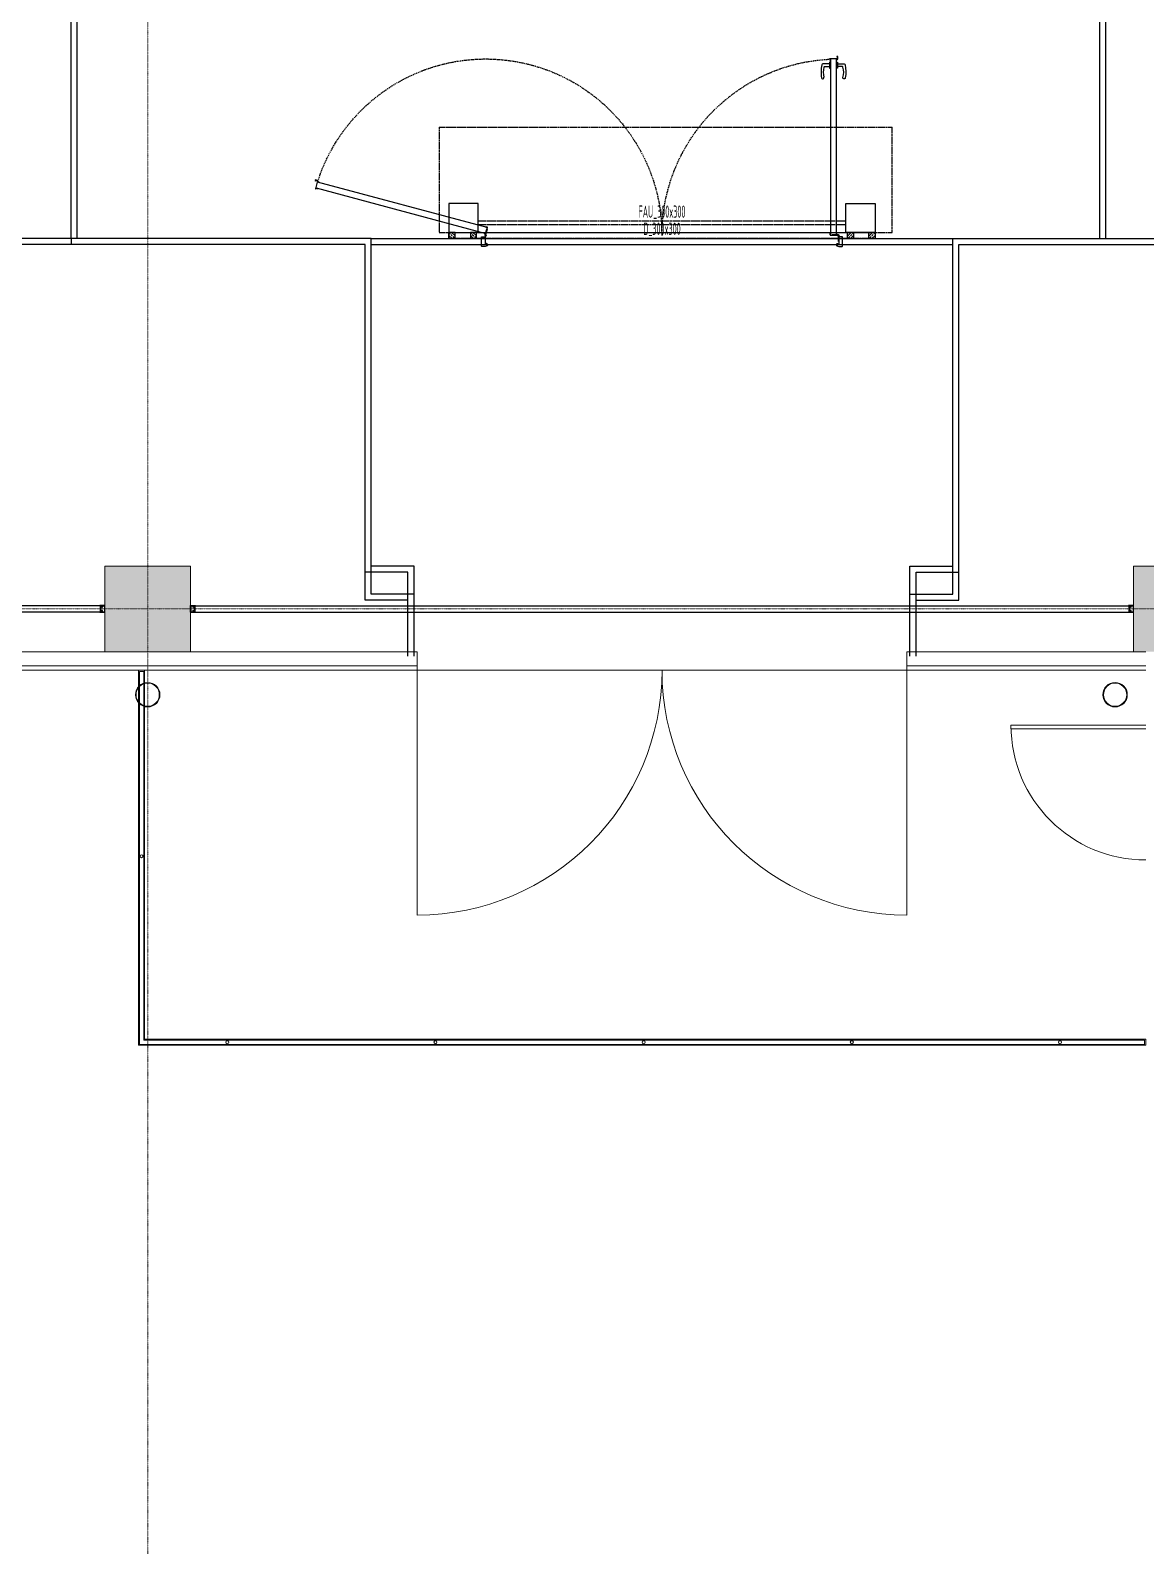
# Model space of a CAD drawing. Extents: x -32000 to 290600, y -29000 to 131250.
# Drawn here: x 167041 to 176150, y -7649 to 4725 of the extents above; entities that cross this region are included whole.
import ezdxf
from ezdxf.enums import TextEntityAlignment as Align

# ---------------------------------------------------------------- set-up
doc = ezdxf.new("R2010")
doc.units = 0
doc.header["$LTSCALE"] = 10
for name, pattern in [('H12PL3$0$JJP_三點線', [0.9, 0.3, -0.15, 0, -0.15, 0, -0.15, 0, -0.15]), ('XFDP30$0$HIDDEN2', [0.1875, 0.125, -0.0625]), ('XFM7P30ICA$0$H12PL3$0$JJP_三點線', [0.9, 0.3, -0.15, 0, -0.15, 0, -0.15, 0, -0.15]), ('XFM7P30ICA$0$XFDP30$0$HIDDEN', [0.3, 0.2, -0.1]), ('XFM7P30ICA$0$XFDP30$0$HIDDEN2', [0.1875, 0.125, -0.0625])]:
    doc.linetypes.add(name, pattern=pattern)
for name, color, linetype in [('H12PL3$0$A-OBJE-MEP', 252, 'Continuous'), ('H12PL3$0$A-RAIL', 252, 'Continuous'), ('H12PL3$0$A-WALL-EX', 252, 'Continuous'), ('H12PL3$0$Door', 252, 'Continuous'), ('H12PL3$0$S-COL', 252, 'Continuous'), ('H12PL3$0$S-GRID', 252, 'Continuous'), ('XFDP30$0$A-Door (50K)', 2, 'Continuous'), ('XFDP30$0$A-Door-Col', 9, 'Continuous'), ('XFDP30$0$A-Partition-Col (50K)', 1, 'Continuous'), ('XFDP30$0$A-W-P1S (50K)', 2, 'Continuous'), ('XFDP30$0$A-W-P2D (50K)', 2, 'Continuous'), ('XFDP30$0$A-W-R1 (Rockwool) (50K)', 2, 'Continuous'), ('XFM7P30ICA$0$H12PL3$0$A-OBJE-MEP', 252, 'Continuous'), ('XFM7P30ICA$0$H12PL3$0$A-RAIL', 252, 'Continuous'), ('XFM7P30ICA$0$H12PL3$0$A-WALL-EX', 252, 'Continuous'), ('XFM7P30ICA$0$H12PL3$0$Door', 252, 'Continuous'), ('XFM7P30ICA$0$H12PL3$0$Hattch', 252, 'Continuous'), ('XFM7P30ICA$0$H12PL3$0$S-COL', 252, 'Continuous'), ('XFM7P30ICA$0$H12PL3$0$S-GRID', 252, 'Continuous'), ('XFM7P30ICA$0$XFDP30$0$A-Door (50K)', 2, 'Continuous'), ('XFM7P30ICA$0$XFDP30$0$A-Partition-Col (200K)', 1, 'Continuous'), ('XFM7P30ICA$0$XFDP30$0$A-Partition-Col (50K)', 1, 'Continuous'), ('XFM7P30ICA$0$XFDP30$0$A-W-P1S (200K)', 15, 'XFM7P30ICA$0$XFDP30$0$HIDDEN2'), ('XFM7P30ICA$0$XFDP30$0$A-W-P1S (50K)', 2, 'Continuous'), ('XFM7P30ICA$0$XFDP30$0$A-W-P2D (50K)', 2, 'Continuous'), ('XFM7P30ICA$0$XFDP30$0$A-W-R1 (Rockwool) (200K)', 2, 'XFM7P30ICA$0$XFDP30$0$HIDDEN2'), ('XFM7P30ICA$0$XFDP30$0$A-W-R1 (Rockwool) (50K)', 2, 'Continuous')]:
    doc.layers.add(name, color=color, linetype=linetype)
doc.styles.add('XFDP30$0$AA-TXT', font='isocp.shx', dxfattribs={"width": 0.8, "bigfont": 'china.shx'})
doc.styles.add('XFM7P30ICA$0$XFDP30$0$AA-TXT', font='isocp.shx', dxfattribs={"width": 0.8, "bigfont": 'china.shx'})

# ---------------------------------------------------------------- blocks, each defined once
blk = doc.blocks.new('XFDP30$0$TP1-50-Partition_Col-side')
blk.add_lwpolyline([(-2.5, -4), (-2.5, -3.9), (-2.6, -3.9), (-2.5, -3), (-2.5, -0.3), (-2.4, -0.2), (-0.7, -0.2), (-0.5, -0.2), (-0.1, -0.2), (0, -0.2), (0, -0.2), (0.5, -0.2), (0.6, -0.2), (2.4, -0.2), (2.5, -0.3), (2.5, -3), (2.6, -3.9), (2.5, -3.9), (2.5, -4), (2.7, -4), (2.7, 0), (-2.7, 0), (-2.7, -4)], close=True)
for points in [[(-1.6, -2.1), (-2.3, -2.1, 0.414213), (-2.4, -2.2), (-2.4, -3.6), (-2.5, -3.6), (-2.5, -2.2, -0.414213), (-2.3, -2), (-1.6, -2), (-1.6, -2.1)], [(1.6, -2.1), (2.3, -2.1, -0.414213), (2.4, -2.2), (2.4, -3.6), (2.5, -3.6), (2.5, -2.2, 0.414213), (2.3, -2), (1.6, -2), (1.6, -2.1)]]:
    blk.add_lwpolyline(points, format="xyb")
blk.add_lwpolyline([(2.2, -3.6), (-2.2, -3.6, -0.414214), (-2.3, -3.5), (-2.3, -2.6, -0.414214), (-2.2, -2.5), (-1.3, -2.5, 0.414214), (-1.1, -2.3), (-1.1, -2.2, 0.414214), (-1.3, -2.1), (-1.9, -2.1), (-1.9, -2.1), (-1.3, -2.1, -0.414214), (-1.2, -2.2), (-1.2, -2.3, -0.414214), (-1.3, -2.4), (-2.2, -2.4, 0.414214), (-2.4, -2.6), (-2.4, -3.5, 0.414214), (-2.2, -3.6), (2.2, -3.6, 0.414214), (2.4, -3.5), (2.4, -2.6, 0.414214), (2.2, -2.4), (1.3, -2.4, -0.414214), (1.2, -2.3), (1.2, -2.2, -0.414214), (1.3, -2.1), (1.9, -2.1), (1.9, -2.1), (1.3, -2.1, 0.414214), (1.1, -2.2), (1.1, -2.3, 0.414214), (1.3, -2.5), (2.2, -2.5, -0.414214), (2.3, -2.6), (2.3, -3.5, -0.414214)], format="xyb", close=True)
blk = doc.blocks.new('XFDP30$0$High-speed Turbo_300x000')
at = {"layer": 'XFDP30$0$A-Door-Col'}
h = blk.add_hatch(dxfattribs=at)
h.set_pattern_fill('ANSI33', color=256, scale=0.5, style=0)
h.set_pattern_definition([(45, (-7.8503, 41.1287), (-2.24506, 2.24506), []), (45, (-5.6053, 41.1287), (-2.24506, 2.24506), [1.5875, -0.79375])])
h.paths.add_polyline_path([(-24, 5), (-19, 5), (-19, 0), (-24, 0)])
h = blk.add_hatch(dxfattribs=at)
h.set_pattern_fill('ANSI33', color=256, scale=0.5, style=0)
h.set_pattern_definition([(45, (9.6497, 41.1277), (-2.24506, 2.24506), []), (45, (11.8947, 41.1277), (-2.24506, 2.24506), [1.5875, -0.79375])])
h.paths.add_polyline_path([(-6.5, 5), (-1.5, 5), (-1.5, 0), (-6.5, 0)])
h = blk.add_hatch(dxfattribs=at)
h.set_pattern_fill('ANSI33', color=256, scale=0.5, style=0)
h.set_pattern_definition([(135, (290.3503, 41.1277), (2.24506, 2.24506), []), (135, (288.1053, 41.1277), (2.24506, 2.24506), [1.5875, -0.79375])])
h.paths.add_polyline_path([(306.5, 5), (301.5, 5), (301.5, 0), (306.5, 0)])
h = blk.add_hatch(dxfattribs=at)
h.set_pattern_fill('ANSI33', color=256, scale=0.5, style=0)
h.set_pattern_definition([(135, (307.8503, 41.1287), (2.24506, 2.24506), []), (135, (305.6053, 41.1287), (2.24506, 2.24506), [1.5875, -0.79375])])
h.paths.add_polyline_path([(324, 5), (319, 5), (319, 0), (324, 0)])
at = {"color": 1, "linetype": 'XFDP30$0$HIDDEN2', "ltscale": 0.5}
for p, q in [((-38, 0), (-38, -86)), ((332, 0), (-38, 0)), ((332, -86), (332, 0)), ((332, -86), (-38, -86))]:
    blk.add_line(p, q, dxfattribs=at)
at = {"linetype": 'XFDP30$0$HIDDEN2', "ltscale": 0.5}
for p, q in [((300, -6.5), (0, -6.5)), ((300, -9.5), (0, -9.5))]:
    blk.add_line(p, q, dxfattribs=at)
at = {"linetype": 'Continuous'}
for points in [[(0, 0), (0, -23.5), (-24, -23.5), (-24, 0)], [(300, 0), (300, -23.5), (324, -23.5), (324, 0)]]:
    blk.add_lwpolyline(points, close=True, dxfattribs=at)
at = {"layer": 'XFDP30$0$A-Door-Col', "linetype": 'XFDP30$0$HIDDEN2', "ltscale": 0.5}
blk.add_lwpolyline([(-24, 5), (324, 5), (324, 0), (-24, 0)], close=True, dxfattribs=at)
at = {"layer": 'XFDP30$0$A-Door-Col'}
for points in [[(-24, 5), (-19, 5), (-19, 0), (-24, 0)], [(-6.5, 5), (-1.5, 5), (-1.5, 0), (-6.5, 0)], [(306.5, 5), (301.5, 5), (301.5, 0), (306.5, 0)], [(324, 5), (319, 5), (319, 0), (324, 0)]]:
    blk.add_lwpolyline(points, close=True, dxfattribs=at)
at = {"color": 9, "style": 'XFDP30$0$AA-TXT', "width": 0.45}
blk.add_attdef('300X000', text='', height=10, dxfattribs=at).set_placement((150, -16.5), align=Align.MIDDLE)
blk = doc.blocks.new('XFDP30')
at = {"layer": 'XFDP30$0$A-W-P1S (50K)'}
for p, q in [((169825, 3025, 0), (167375, 3025, 0)), ((167375, 3025, 0), (167375, 2975, 0)), ((169775, 2975, 0), (167375, 2975, 0)), ((169775, 72), (169775, 2975, 0)), ((169825, 122), (169825, 3025, 0)), ((174575, 3025, 0), (176850, 3025, 0)), ((174575, 122), (174575, 3025, 0)), ((174625, 2975, 0), (176800, 2975, 0)), ((174625, 72), (174625, 2975, 0)), ((170125, 72), (169775, 72)), ((170175, 122), (169825, 122)), ((170125, -350), (170125, 72)), ((170175, -350), (170175, 122)), ((174225, 122), (174575, 122)), ((174225, -350), (174225, 122)), ((174275, 72), (174625, 72)), ((174275, -350), (174275, 72))]:
    blk.add_line(p, q, dxfattribs=at)
at = {"layer": 'XFDP30$0$A-W-P2D (50K)'}
for p, q in [((175775, 3025, 0), (175775, 86190)), ((175825, 3025, 0), (175825, 86190)), ((167375, 3025, 0), (167375, 11425, 0)), ((167425, 3025, 0), (167425, 11375, 0)), ((169825, 3025, 0), (174575, 3025, 0)), ((169825, 2975, 0), (174575, 2975, 0))]:
    blk.add_line(p, q, dxfattribs=at)
at = {"layer": 'XFDP30$0$A-W-R1 (Rockwool) (50K)'}
for p, q in [((168350, 25, 0), (170125, 25, 0)), ((174275, 25, 0), (176050, 25, 0)), ((168350, -25, 0), (170125, -25, 0)), ((174275, -25, 0), (176050, -25, 0))]:
    blk.add_line(p, q, dxfattribs=at)
at = {"layer": 'XFDP30$0$A-W-R1 (Rockwool) (50K)', "linetype": 'XFDP30$0$HIDDEN2'}
for p, q in [((170125, 25, 0), (174275, 25, 0)), ((170125, -25, 0), (174275, -25, 0))]:
    blk.add_line(p, q, dxfattribs=at)
at = {"layer": 'XFDP30$0$A-Door (50K)'}
ref = blk.add_blockref('XFDP30$0$High-speed Turbo_300x000', (173700, 3075, 0), dxfattribs=dict(at, xscale=10, yscale=10, zscale=10, rotation=180))
ref.add_attrib('300X000', 'FAU_300x300', dxfattribs={"layer": '0', "color": 9, "height": 100, "rotation": 180, "style": 'XFDP30$0$AA-TXT', "text_generation_flag": 6, "width": 0.45}).set_placement((172200, 3240, 0), align=Align.MIDDLE)
at = {"layer": 'XFDP30$0$A-Partition-Col (50K)', "yscale": 10, "zscale": 10}
for p, xscale, rotation in [((168350, 0), -10, 90), ((176050, 0, 0), 10, 270)]:
    blk.add_blockref('XFDP30$0$TP1-50-Partition_Col-side', p, dxfattribs=dict(at, xscale=xscale, rotation=rotation))
blk = doc.blocks.new('H12PL3')
at = {"layer": 'H12PL3$0$A-OBJE-MEP', "lineweight": 0, "flags": 128}
for points in [[(168095, -700, 1), (167905, -700, 1)], [(175995, -700, 1), (175805, -700, 1)]]:
    blk.add_lwpolyline(points, format="xyb", close=True, dxfattribs=at)
at = {"layer": 'H12PL3$0$A-OBJE-MEP', "lineweight": 0}
for centre in [(168000, -700), (175900, -700)]:
    blk.add_circle(centre, 100, dxfattribs=at)
at = {"layer": 'H12PL3$0$A-RAIL', "lineweight": 0}
for p, q in [((167975, -500), (167925, -500)), ((167925, -500), (167925, -3563)), ((167967.5, -510), (167932.5, -510)), ((167932.5, -510), (167932.5, -3555.5)), ((167967.5, -510), (167932.5, -510)), ((167932.5, -510), (167932.5, -3555.5)), ((167967.5, -3520.5), (167967.5, -510)), ((167967.5, -3520.5), (167967.5, -510)), ((167975, -3513), (167975, -500)), ((167925, -3563), (176150, -3563)), ((167932.5, -3555.5), (176140, -3555.5)), ((167932.5, -3555.5), (176140, -3555.5)), ((176140, -3520.5), (167967.5, -3520.5)), ((176140, -3520.5), (167967.5, -3520.5)), ((176150, -3513), (167975, -3513)), ((176140, -3555.5), (176140, -3520.5)), ((176140, -3555.5), (176140, -3520.5)), ((176150, -3563), (176150, -3513))]:
    blk.add_line(p, q, dxfattribs=at)
at = {"layer": 'H12PL3$0$A-RAIL', "lineweight": 0, "flags": 128}
for points in [[(167962.5, -2019, 1), (167937.5, -2019, 1)], [(168650, -3525.5, 1), (168650, -3550.5, 1)], [(170350, -3525.5, 1), (170350, -3550.5, 1)], [(172050, -3525.5, 1), (172050, -3550.5, 1)], [(173750, -3525.5, 1), (173750, -3550.5, 1)], [(175450, -3525.5, 1), (175450, -3550.5, 1)]]:
    blk.add_lwpolyline(points, format="xyb", close=True, dxfattribs=at)
at = {"layer": 'H12PL3$0$A-WALL-EX', "lineweight": 0}
for p, q in [((170200, -385), (170200, -350)), ((174200, -385), (174200, -350)), ((170200, -465), (151700, -465)), ((170200, -465), (170200, -385)), ((170200, -500), (170200, -465)), ((174200, -465), (174200, -385)), ((176150, -465), (174200, -465)), ((174200, -500), (174200, -465))]:
    blk.add_line(p, q, dxfattribs=at)
at = {"layer": 'H12PL3$0$A-WALL-EX', "lineweight": 0, "flags": 128}
for points in [[(170200, -350), (151665, -350)], [(176150, -350), (174200, -350)], [(151700, -500), (170160, -500)], [(151700, -500), (170160, -500)], [(151700, -500), (170160, -500)], [(151700, -500), (170160, -500)], [(151700, -500), (176150, -500)], [(151700, -500), (170200, -500)], [(174200, -500), (176150, -500)], [(174240, -500), (176150, -500)], [(174240, -500), (176150, -500)], [(174240, -500), (176150, -500)], [(174240, -500), (176150, -500)]]:
    blk.add_lwpolyline(points, dxfattribs=at)
at = {"layer": 'H12PL3$0$Door', "lineweight": 0}
for p, q in [((170200, -385), (170200, -350)), ((174200, -385), (174200, -350)), ((170200, -465), (170200, -385)), ((170200, -465), (170200, -385)), ((170200, -500), (170200, -465)), ((170200, -500), (170200, -465)), ((174200, -465), (174200, -385)), ((174200, -465), (174200, -385)), ((174200, -500), (174200, -465)), ((174200, -500), (174200, -465)), ((170200, -500), (170200, -2500)), ((174200, -500), (174200, -2500)), ((176150, -950), (175050, -950)), ((175050, -950), (175050, -980)), ((175050, -980), (176150, -980))]:
    blk.add_line(p, q, dxfattribs=at)
for centre, radius, start, end in [((170200, -500), 2000, 270, 0), ((174200, -500), 2000, 180, 270), ((176150, -950), 1100, 180, 270)]:
    blk.add_arc(centre, radius, start, end, dxfattribs=at)
at = {"layer": 'H12PL3$0$S-COL', "lineweight": 0, "flags": 128}
for points in [[(168350, -350), (168350, 350), (167650, 350), (167650, -350)], [(176270, -350), (176750, -350), (176750, 350), (176050, 350), (176050, -350)]]:
    blk.add_lwpolyline(points, dxfattribs=at)
at = {"layer": 'H12PL3$0$S-GRID', "linetype": 'H12PL3$0$JJP_三點線', "lineweight": 0}
for p, q in [((168000, 128250), (168000, -28000)), ((-29000, 0), (289600, 0))]:
    blk.add_line(p, q, dxfattribs=at)
blk.add_blockref('XFDP30', (0, 0))
blk = doc.blocks.new('XFM7P30ICA$0$XFDP30$0$Door-D300_90+180')
for p, q in [((10, 146.5), (10.8, 146.5)), ((10, 141.6), (10, 146.5)), ((10.8, 141.6), (10, 141.6)), ((10.8, 146.5), (10.8, 141.6)), ((10.8, 145.2), (14.8, 145.2)), ((14.8, 143), (10.8, 143)), ((14.8, 145.2), (16.2, 145.1))]:
    blk.add_line(p, q)
for points in [[(4.1, 149.1), (4.1, 150.9), (4.1, 149.1), (10.7, 149.1), (10.7, 149), (10.3, 149), (10.3, 147.9, -0.414214), (10.2, 147.8), (10, 147.8), (10, 147.9), (10.1, 147.9), (10.1, 148.9), (10, 148.9), (10, 5.5), (10.1, 5.5), (10.1, 6.5), (10, 6.5), (10, 6.6), (10.2, 6.6, -0.414214), (10.3, 6.5), (10.3, 5.4, -0.414214), (10.2, 5.3), (4.8, 5.3, -0.414214), (4.7, 5.4), (4.7, 6.5, -0.414214), (4.8, 6.6), (5, 6.6), (5, 6.5), (4.9, 6.5), (4.9, 5.5), (5, 5.5), (5, 148.9), (4.9, 148.9), (4.9, 147.9), (5, 147.9), (5, 147.8), (4.8, 147.8, -0.414214), (4.7, 147.9), (4.7, 148.9), (3.9, 148.9, -0.414214), (3.9, 148.9), (3.9, 151.1, -0.414214), (3.9, 151.2), (4.7, 151.2), (4.7, 150.9), (4.1, 150.9)], [(4.2, 145.2), (0.2, 145.2), (-1.2, 145.1, 0.327495), (-2, 144.4, 0.089847), (-2.2, 133.7, 1.144881), (-0.3, 134.1, -0.137079), (-0.3, 142.4, -0.349357), (0.2, 143), (4.2, 143)], [(428.7, 49.5), (430.4, 50), (428.7, 49.5), (430.4, 43.1), (430.2, 43.1), (430.1, 43.5), (429.1, 43.2, -0.414214), (429, 43.3), (428.9, 43.4), (429, 43.5), (429.1, 43.4), (430, 43.6), (430, 43.8), (291.5, 6.7), (291.6, 6.5), (292.5, 6.8), (292.5, 6.9), (292.6, 6.9), (292.6, 6.8, -0.414214), (292.6, 6.7), (291.5, 6.4, -0.414214), (291.3, 6.5), (290, 11.6, -0.414214), (290.1, 11.7), (291.1, 12, -0.414214), (291.3, 11.9), (291.3, 11.8), (291.2, 11.8), (291.2, 11.9), (290.2, 11.6), (290.2, 11.5), (428.7, 48.6), (428.6, 48.7), (427.7, 48.5), (427.7, 48.4), (427.6, 48.3), (427.6, 48.5, -0.414214), (427.7, 48.6), (428.6, 48.9), (428.4, 49.6, -0.414214), (428.4, 49.7), (430.6, 50.3, -0.414214), (430.6, 50.2), (430.8, 49.5), (430.6, 49.4), (430.4, 50)], [(4.7, -2.1, 0.306748), (4.5, -1.7), (4.1, -1.7, 0.306748), (3.9, -2.1), (4, -2.1, -0.414214), (4.1, -2.2), (4.1, -2.2), (4, -2.2), (4, -2.9), (4.6, -2.9), (4.6, -2.2), (4.5, -2.2), (4.5, -2.2, -0.414214), (4.6, -2.1), (4.7, -2.1), (4.8, -2.1, -0.414214), (5, -2.3), (5, -2.9, -0.320245), (4.7, -3.4), (3, -4), (0.6, -4, -0.414214), (0, -3.4), (0, 3.4, -0.414214), (0.6, 4), (3, 4), (3, 0), (3, -1.4, 0.414214), (3.7, -2.1), (3.9, -2.1)], [(290.3, -2.1, -0.306748), (290.5, -1.7), (290.9, -1.7, -0.306748), (291.1, -2.1), (291, -2.1, 0.414214), (290.9, -2.2), (290.9, -2.2), (291, -2.2), (291, -2.9), (290.4, -2.9), (290.4, -2.2), (290.5, -2.2), (290.5, -2.2, 0.414214), (290.4, -2.1), (290.3, -2.1), (290.2, -2.1, 0.414214), (290, -2.3), (290, -2.9, 0.320245), (290.3, -3.4), (292, -4), (294.4, -4, 0.414214), (295, -3.4), (295, 3.4, 0.414214), (294.4, 4), (292, 4), (292, 0), (292, -1.4, -0.414214), (291.3, -2.1), (291.1, -2.1)]]:
    blk.add_lwpolyline(points, format="xyb")
blk.add_lwpolyline([(5, 141.6), (5, 146.5), (4.2, 146.5), (4.2, 141.6)], close=True)
at = {"ltscale": 500}
for points in [[(3.3, 0.1), (3.3, 4.6), (3, 4.6), (3, 0.1)], [(8.5, 5.3), (4, 5.3), (4, 5.5), (8.5, 5.5)], [(290.4, 10), (291.6, 5.7), (291.8, 5.7), (290.6, 10.1)], [(291.7, 0.1), (291.7, 4.6), (292, 4.6), (292, 0.1)]]:
    blk.add_lwpolyline(points, close=True, dxfattribs=at)
at = {"linetype": 'XFM7P30ICA$0$XFDP30$0$HIDDEN', "ltscale": 0.5}
for centre, start, end in [((3.5, 5.1), 0, 86.9301), ((291.5, 5.1), 18.4329, 180)]:
    blk.add_arc(centre, 144, start, end, dxfattribs=at)
at = {"extrusion": (0, 0, -1)}
for centre, major_axis, start_param, end_param in [((14.7, 142.4), (-0.417, 0.417), 0.901482, 2.245889), ((0.4, 138.3), (10.9, 10.9), 0.51383, 1.058752), ((16.1, 144.2), (-0.624, 0.624), 0.866962, 2.13291), ((-12.5, 138.4), (21.3, 21.3), 0.585307, 0.943734), ((16.2, 133.8), (0.707, 0.707), 0.872811, 4.284184)]:
    blk.add_ellipse(centre, major_axis=major_axis, ratio=1, start_param=start_param, end_param=end_param, dxfattribs=at)
at = {"ltscale": 500, "extrusion": (0, 0, -1)}
blk.add_ellipse((3.5, 5.1), major_axis=(0.495, 0.495), ratio=1, start_param=3.926991, end_param=10.210176, dxfattribs=at)
at = {"ltscale": 500}
blk.add_ellipse((291.5, 5.1), major_axis=(-0.495, 0.495), ratio=1, start_param=3.926991, end_param=10.210176, dxfattribs=at)
at = {"color": 9, "style": 'XFM7P30ICA$0$XFDP30$0$AA-TXT', "width": 0.45}
blk.add_attdef('100x240', text='', height=10, dxfattribs=at).set_placement((147.5, 10), align=Align.MIDDLE)
blk = doc.blocks.new('XFM7P30ICA$0$XFDP30$0$TP1-50-Partition_Col-side')
blk.add_lwpolyline([(-2.5, -4), (-2.5, -3.9), (-2.6, -3.9), (-2.5, -3), (-2.5, -0.3), (-2.4, -0.2), (-0.7, -0.2), (-0.5, -0.2), (-0.1, -0.2), (0, -0.2), (0, -0.2), (0.5, -0.2), (0.6, -0.2), (2.4, -0.2), (2.5, -0.3), (2.5, -3), (2.6, -3.9), (2.5, -3.9), (2.5, -4), (2.7, -4), (2.7, 0), (-2.7, 0), (-2.7, -4)], close=True)
for points in [[(-1.6, -2.1), (-2.3, -2.1, 0.414213), (-2.4, -2.2), (-2.4, -3.6), (-2.5, -3.6), (-2.5, -2.2, -0.414213), (-2.3, -2), (-1.6, -2), (-1.6, -2.1)], [(1.6, -2.1), (2.3, -2.1, -0.414213), (2.4, -2.2), (2.4, -3.6), (2.5, -3.6), (2.5, -2.2, 0.414213), (2.3, -2), (1.6, -2), (1.6, -2.1)]]:
    blk.add_lwpolyline(points, format="xyb")
blk.add_lwpolyline([(2.2, -3.6), (-2.2, -3.6, -0.414214), (-2.3, -3.5), (-2.3, -2.6, -0.414214), (-2.2, -2.5), (-1.3, -2.5, 0.414214), (-1.1, -2.3), (-1.1, -2.2, 0.414214), (-1.3, -2.1), (-1.9, -2.1), (-1.9, -2.1), (-1.3, -2.1, -0.414214), (-1.2, -2.2), (-1.2, -2.3, -0.414214), (-1.3, -2.4), (-2.2, -2.4, 0.414214), (-2.4, -2.6), (-2.4, -3.5, 0.414214), (-2.2, -3.6), (2.2, -3.6, 0.414214), (2.4, -3.5), (2.4, -2.6, 0.414214), (2.2, -2.4), (1.3, -2.4, -0.414214), (1.2, -2.3), (1.2, -2.2, -0.414214), (1.3, -2.1), (1.9, -2.1), (1.9, -2.1), (1.3, -2.1, 0.414214), (1.1, -2.2), (1.1, -2.3, 0.414214), (1.3, -2.5), (2.2, -2.5, -0.414214), (2.3, -2.6), (2.3, -3.5, -0.414214)], format="xyb", close=True)
blk = doc.blocks.new('XFM7P30ICA$0$XFDP30')
at = {"layer": 'XFM7P30ICA$0$XFDP30$0$A-W-P1S (200K)'}
for p, q in [((167375, 2975, 0), (18575, 2975)), ((167375, 3025, 0), (18625, 3025))]:
    blk.add_line(p, q, dxfattribs=at)
at = {"layer": 'XFM7P30ICA$0$XFDP30$0$A-W-P1S (50K)'}
for p, q in [((169825, 3025, 0), (167375, 3025, 0)), ((167375, 3025, 0), (167375, 2975, 0)), ((169775, 2975, 0), (167375, 2975, 0)), ((169775, 300), (169775, 2975, 0)), ((169825, 350), (169825, 3025, 0)), ((174575, 3025, 0), (216600, 3025, 0)), ((174575, 350), (174575, 3025, 0)), ((174625, 2975, 0), (216600, 2975, 0)), ((174625, 300), (174625, 2975, 0)), ((170125, 300), (169775, 300)), ((170175, 350), (169825, 350)), ((170125, -385), (170125, 300)), ((170175, -385), (170175, 350)), ((174225, 350), (174575, 350)), ((174225, -385), (174225, 350)), ((174275, 300), (174625, 300)), ((174275, -385), (174275, 300))]:
    blk.add_line(p, q, dxfattribs=at)
at = {"layer": 'XFM7P30ICA$0$XFDP30$0$A-W-P2D (50K)'}
for p, q in [((175775, 3025, 0), (175775, 86190)), ((175825, 3025, 0), (175825, 86190)), ((167375, 3025, 0), (167375, 11425, 0)), ((167425, 3025, 0), (167425, 11375, 0)), ((169825, 3025, 0), (174575, 3025, 0)), ((169825, 2975, 0), (174575, 2975, 0))]:
    blk.add_line(p, q, dxfattribs=at)
at = {"layer": 'XFM7P30ICA$0$XFDP30$0$A-W-R1 (Rockwool) (200K)'}
for p, q in [((167650, 25, 0), (159950, 25, 0)), ((167650, -25, 0), (159950, -25, 0))]:
    blk.add_line(p, q, dxfattribs=at)
at = {"layer": 'XFM7P30ICA$0$XFDP30$0$A-W-R1 (Rockwool) (50K)'}
for p, q in [((168350, 25, 0), (170125, 25, 0)), ((174275, 25, 0), (176050, 25, 0)), ((168350, -25, 0), (170125, -25, 0)), ((174275, -25, 0), (176050, -25, 0))]:
    blk.add_line(p, q, dxfattribs=at)
at = {"layer": 'XFM7P30ICA$0$XFDP30$0$A-W-R1 (Rockwool) (50K)', "linetype": 'XFM7P30ICA$0$XFDP30$0$HIDDEN2'}
for p, q in [((170125, 25, 0), (174275, 25, 0)), ((170125, -25, 0), (174275, -25, 0))]:
    blk.add_line(p, q, dxfattribs=at)
at = {"layer": 'XFM7P30ICA$0$XFDP30$0$A-Door (50K)'}
ref = blk.add_blockref('XFM7P30ICA$0$XFDP30$0$Door-D300_90+180', (173675, 3000), dxfattribs=dict(at, xscale=-10, yscale=10, zscale=10))
ref.add_attrib('100x240', 'D_300x300', dxfattribs={"layer": '0', "color": 9, "height": 100, "style": 'XFM7P30ICA$0$XFDP30$0$AA-TXT', "width": 0.45}).set_placement((172200, 3100), align=Align.MIDDLE)
at = {"layer": 'XFM7P30ICA$0$XFDP30$0$A-Partition-Col (200K)', "xscale": 10, "yscale": 10, "zscale": 10, "rotation": 270}
blk.add_blockref('XFM7P30ICA$0$XFDP30$0$TP1-50-Partition_Col-side', (167650, 0, 0), dxfattribs=at)
at = {"layer": 'XFM7P30ICA$0$XFDP30$0$A-Partition-Col (50K)', "yscale": 10, "zscale": 10}
for p, xscale, rotation in [((168350, 0, 0), -10, 90), ((176050, 0), 10, 270)]:
    blk.add_blockref('XFM7P30ICA$0$XFDP30$0$TP1-50-Partition_Col-side', p, dxfattribs=dict(at, xscale=xscale, rotation=rotation))
blk = doc.blocks.new('XFM7P30ICA$0$H12PL3')
at = {"layer": 'XFM7P30ICA$0$H12PL3$0$Hattch', "linetype": 'Continuous', "lineweight": 0}
for points in [[(167650, 350), (167650, -350), (168350, -350), (168350, 350)], [(176050, 350), (176050, -350), (176150, -350), (176270, -350), (176750, -350), (176750, 350)]]:
    blk.add_hatch(color=256, dxfattribs=at).paths.add_polyline_path(points)
at = {"layer": 'XFM7P30ICA$0$H12PL3$0$A-OBJE-MEP', "lineweight": 0, "flags": 128}
for points in [[(168095, -700, 1), (167905, -700, 1)], [(175995, -700, 1), (175805, -700, 1)]]:
    blk.add_lwpolyline(points, format="xyb", close=True, dxfattribs=at)
at = {"layer": 'XFM7P30ICA$0$H12PL3$0$A-OBJE-MEP', "lineweight": 0}
for centre in [(168000, -700), (175900, -700)]:
    blk.add_circle(centre, 100, dxfattribs=at)
at = {"layer": 'XFM7P30ICA$0$H12PL3$0$A-RAIL', "lineweight": 0}
for p, q in [((167975, -500), (167925, -500)), ((167925, -500), (167925, -3563)), ((167967.5, -510), (167932.5, -510)), ((167932.5, -510), (167932.5, -3555.5)), ((167967.5, -510), (167932.5, -510)), ((167932.5, -510), (167932.5, -3555.5)), ((167967.5, -3520.5), (167967.5, -510)), ((167967.5, -3520.5), (167967.5, -510)), ((167975, -3513), (167975, -500)), ((167925, -3563), (176150, -3563)), ((167932.5, -3555.5), (176140, -3555.5)), ((167932.5, -3555.5), (176140, -3555.5)), ((176140, -3520.5), (167967.5, -3520.5)), ((176140, -3520.5), (167967.5, -3520.5)), ((176150, -3513), (167975, -3513)), ((176140, -3555.5), (176140, -3520.5)), ((176140, -3555.5), (176140, -3520.5)), ((176150, -3563), (176150, -3513))]:
    blk.add_line(p, q, dxfattribs=at)
at = {"layer": 'XFM7P30ICA$0$H12PL3$0$A-RAIL', "lineweight": 0, "flags": 128}
for points in [[(167962.5, -2019, 1), (167937.5, -2019, 1)], [(168650, -3525.5, 1), (168650, -3550.5, 1)], [(170350, -3525.5, 1), (170350, -3550.5, 1)], [(172050, -3525.5, 1), (172050, -3550.5, 1)], [(173750, -3525.5, 1), (173750, -3550.5, 1)], [(175450, -3525.5, 1), (175450, -3550.5, 1)]]:
    blk.add_lwpolyline(points, format="xyb", close=True, dxfattribs=at)
at = {"layer": 'XFM7P30ICA$0$H12PL3$0$A-WALL-EX', "lineweight": 0}
for p, q in [((170200, -385), (170200, -350)), ((174200, -385), (174200, -350)), ((170200, -465), (151700, -465)), ((170200, -465), (170200, -385)), ((170200, -500), (170200, -465)), ((174200, -465), (174200, -385)), ((176150, -465), (174200, -465)), ((174200, -500), (174200, -465))]:
    blk.add_line(p, q, dxfattribs=at)
at = {"layer": 'XFM7P30ICA$0$H12PL3$0$A-WALL-EX', "lineweight": 0, "flags": 128}
for points in [[(170200, -350), (151700, -350)], [(176150, -350), (174200, -350)], [(151700, -500), (170200, -500)], [(174200, -500), (176150, -500)]]:
    blk.add_lwpolyline(points, dxfattribs=at)
at = {"layer": 'XFM7P30ICA$0$H12PL3$0$Door', "lineweight": 0}
for p, q in [((170200, -385), (170200, -350)), ((174200, -385), (174200, -350)), ((170200, -465), (170200, -385)), ((170200, -465), (170200, -385)), ((170200, -500), (170200, -465)), ((170200, -500), (170200, -465)), ((174200, -465), (174200, -385)), ((174200, -465), (174200, -385)), ((174200, -500), (174200, -465)), ((174200, -500), (174200, -465)), ((170200, -500), (170200, -2500)), ((174200, -500), (174200, -2500))]:
    blk.add_line(p, q, dxfattribs=at)
for centre, start, end in [((170200, -500), 270, 0), ((174200, -500), 180, 270)]:
    blk.add_arc(centre, 2000, start, end, dxfattribs=at)
at = {"layer": 'XFM7P30ICA$0$H12PL3$0$S-COL', "lineweight": 0, "flags": 128}
for points in [[(168350, -350), (168350, 350), (167650, 350), (167650, -350)], [(176270, -350), (176750, -350), (176750, 350), (176050, 350), (176050, -350)]]:
    blk.add_lwpolyline(points, dxfattribs=at)
at = {"layer": 'XFM7P30ICA$0$H12PL3$0$S-GRID', "linetype": 'XFM7P30ICA$0$H12PL3$0$JJP_三點線', "lineweight": 0}
for p, q in [((168000, 128250), (168000, -28000)), ((-29000, 0), (289600, 0))]:
    blk.add_line(p, q, dxfattribs=at)
blk.add_blockref('XFM7P30ICA$0$XFDP30', (0, 0))
blk = doc.blocks.new('XFM7P30ICA')
for name in ['XFM7P30ICA$0$H12PL3', 'XFM7P30ICA$0$XFDP30']:
    blk.add_blockref(name, (0, 0))

msp = doc.modelspace()

# ---------------------------------------------------------------- block references
for name in ['H12PL3', 'XFM7P30ICA']:
    msp.add_blockref(name, (0, 0))

doc.saveas('drawing.dxf')
